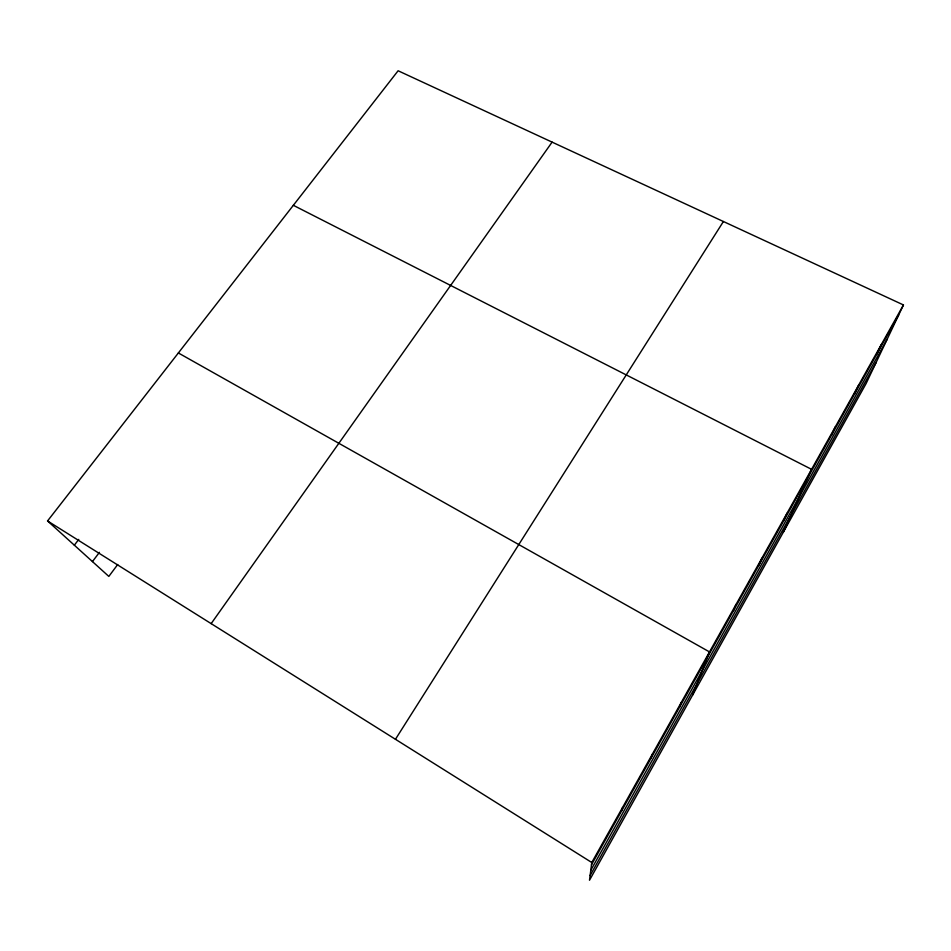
<?xml version="1.0" encoding="UTF-8"?>
<svg xmlns="http://www.w3.org/2000/svg" width="951" height="951" viewBox="0 0 951 951"><rect width="100%" height="100%" fill="white"/><g stroke="black" fill="none" stroke-linecap="round" stroke-linejoin="round"><path stroke-width="1.43" d="M903.45 304.95L591.784 862.509L589.501 880.234L866.088 383.586L903.45 304.95L398.112 70.766L47.55 520.946L108.83 576.413L117.722 564.514M621.728 810.704L622.536 807.506M651.078 758.149L652.374 754.119M679.608 707.104L681.356 702.278M692.673 694.979L709.505 651.922L178.36 352.964M733.494 610.637L736.062 604.396M758.981 565.037L761.906 558.166M783.779 520.637L787.071 513.148M783.398 532.073L811.572 469.33L293.336 205.309M831.507 435.225L835.43 426.63M854.462 394.142L858.682 385.036M876.846 354.081L881.351 344.488M591.486 864.816L898.683 314.995M590.773 870.331L887.152 339.257M590.107 875.55L876.097 362.521M395.45 739.284L723.402 221.512M211.158 623.63L552.103 142.127M92.449 561.589L99.439 552.341M74.333 545.196L78.767 539.395M47.55 520.946L591.784 862.509"/></g></svg>
